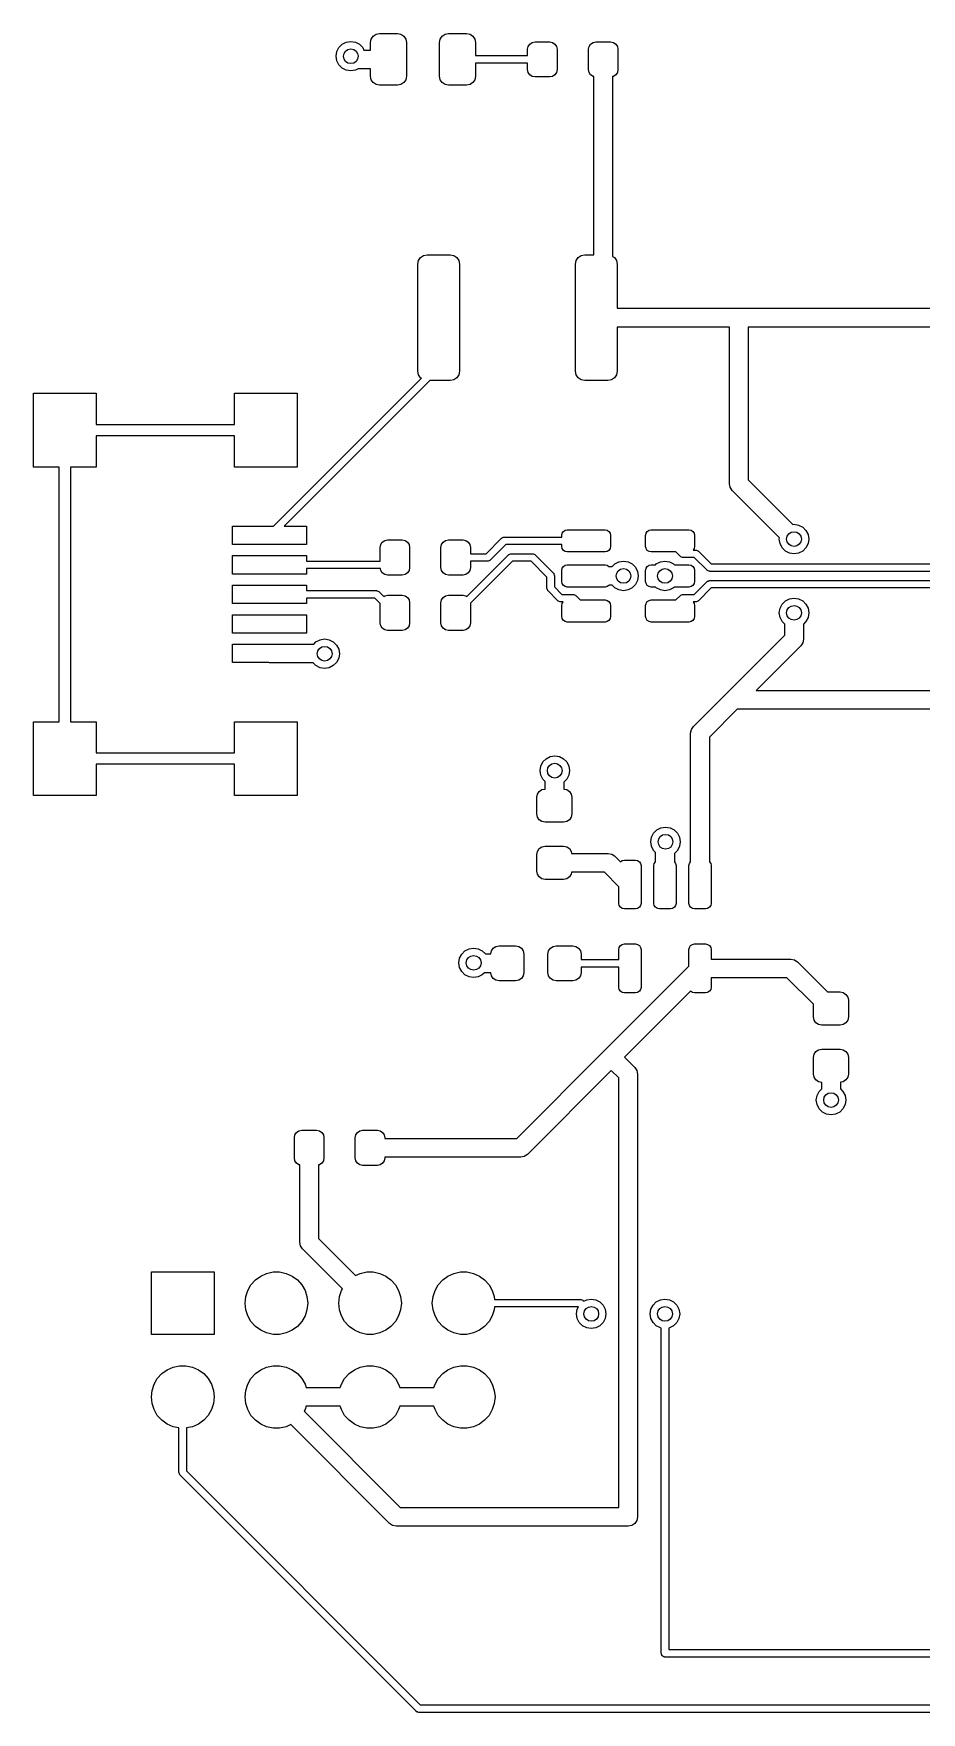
# Model space of a CAD drawing. Extents: x 98.9 to 195.6, y -145.3 to -49.1.
# Drawn here: x 98.88 to 122.96, y -145.3 to -99.8 of the extents above; entities that cross this region are included whole.
import ezdxf

# ---------------------------------------------------------------- set-up
doc = ezdxf.new("R2010")
doc.units = 0
doc.layers.add('BLACK', color=7, linetype='CONTINUOUS')

msp = doc.modelspace()

# ---------------------------------------------------------------- linework, layer by layer
at = {"layer": 'BLACK', "linetype": 'CONTINUOUS'}
for p, q in [((107.155, -100.179), (107.244, -100.09)), ((107.244, -100.09), (107.355, -100.034)), ((107.355, -100.034), (107.479, -100.014)), ((107.479, -100.014), (107.602, -100.034)), ((107.602, -100.034), (107.714, -100.09)), ((107.714, -100.09), (107.802, -100.179)), ((108.012, -100.044), (108.031, -99.9505)), ((108.012, -100.246), (108.012, -100.044)), ((108.031, -99.9505), (108.084, -99.8714)), ((108.084, -99.8714), (108.163, -99.8186)), ((108.163, -99.8186), (108.256, -99.8)), ((108.256, -99.8), (108.744, -99.8)), ((108.744, -99.8), (108.837, -99.8186)), ((108.837, -99.8186), (108.916, -99.8714)), ((108.916, -99.8714), (108.969, -99.9505)), ((108.969, -99.9505), (108.987, -100.044)), ((108.987, -100.044), (108.987, -100.956)), ((109.887, -100.044), (109.906, -99.9505)), ((109.887, -100.956), (109.887, -100.044)), ((109.906, -99.9505), (109.959, -99.8714)), ((109.959, -99.8714), (110.038, -99.8186)), ((110.038, -99.8186), (110.131, -99.8)), ((110.131, -99.8), (110.619, -99.8)), ((110.619, -99.8), (110.712, -99.8186)), ((110.712, -99.8186), (110.791, -99.8714)), ((110.791, -99.8714), (110.844, -99.9505)), ((110.844, -99.9505), (110.862, -100.044)), ((110.862, -100.044), (110.862, -100.398)), ((112.29, -100.148), (112.334, -100.084)), ((112.334, -100.084), (112.398, -100.04)), ((112.398, -100.04), (112.475, -100.025)), ((112.475, -100.025), (112.875, -100.025)), ((112.875, -100.025), (112.952, -100.04)), ((112.952, -100.04), (113.016, -100.084)), ((113.016, -100.084), (113.06, -100.148)), ((113.94, -100.148), (113.984, -100.084)), ((113.984, -100.084), (114.048, -100.04)), ((114.048, -100.04), (114.125, -100.025)), ((114.125, -100.025), (114.525, -100.025)), ((114.525, -100.025), (114.602, -100.04)), ((114.602, -100.04), (114.666, -100.084)), ((114.666, -100.084), (114.71, -100.148)), ((107.079, -100.414), (107.098, -100.29)), ((107.098, -100.538), (107.079, -100.414)), ((107.098, -100.29), (107.155, -100.179)), ((107.155, -100.649), (107.098, -100.538)), ((107.802, -100.179), (107.837, -100.246)), ((107.837, -100.246), (108.012, -100.246)), ((110.862, -100.398), (112.275, -100.398)), ((112.275, -100.225), (112.29, -100.148)), ((112.275, -100.398), (112.275, -100.225)), ((113.06, -100.148), (113.075, -100.225)), ((113.075, -100.225), (113.075, -100.775)), ((113.925, -100.225), (113.94, -100.148)), ((113.925, -100.775), (113.925, -100.225)), ((114.71, -100.148), (114.725, -100.225)), ((114.725, -100.225), (114.725, -100.775)), ((107.244, -100.738), (107.155, -100.649)), ((107.355, -100.794), (107.244, -100.738)), ((107.479, -100.814), (107.355, -100.794)), ((107.602, -100.794), (107.479, -100.814)), ((107.682, -100.754), (107.602, -100.794)), ((108.012, -100.754), (107.682, -100.754)), ((108.012, -100.956), (108.012, -100.754)), ((108.031, -101.05), (108.012, -100.956)), ((108.987, -100.956), (108.969, -101.05)), ((109.906, -101.05), (109.887, -100.956)), ((110.862, -100.956), (110.844, -101.05)), ((112.275, -100.602), (110.862, -100.602)), ((110.862, -100.602), (110.862, -100.956)), ((112.275, -100.775), (112.275, -100.602)), ((112.29, -100.852), (112.275, -100.775)), ((112.334, -100.916), (112.29, -100.852)), ((112.398, -100.96), (112.334, -100.916)), ((112.475, -100.975), (112.398, -100.96)), ((112.875, -100.975), (112.475, -100.975)), ((112.952, -100.96), (112.875, -100.975)), ((113.016, -100.916), (112.952, -100.96)), ((113.06, -100.852), (113.016, -100.916)), ((113.075, -100.775), (113.06, -100.852)), ((113.94, -100.852), (113.925, -100.775)), ((113.984, -100.916), (113.94, -100.852)), ((114.048, -100.96), (113.984, -100.916)), ((114.071, -100.964), (114.048, -100.96)), ((114.071, -105.8), (114.071, -100.964)), ((114.602, -100.96), (114.579, -100.964)), ((114.579, -100.964), (114.579, -105.841)), ((114.666, -100.916), (114.602, -100.96)), ((114.71, -100.852), (114.666, -100.916)), ((114.725, -100.775), (114.71, -100.852)), ((108.084, -101.129), (108.031, -101.05)), ((108.163, -101.181), (108.084, -101.129)), ((108.256, -101.2), (108.163, -101.181)), ((108.744, -101.2), (108.256, -101.2)), ((108.837, -101.181), (108.744, -101.2)), ((108.916, -101.129), (108.837, -101.181)), ((108.969, -101.05), (108.916, -101.129)), ((109.959, -101.129), (109.906, -101.05)), ((110.038, -101.181), (109.959, -101.129)), ((110.131, -101.2), (110.038, -101.181)), ((110.619, -101.2), (110.131, -101.2)), ((110.712, -101.181), (110.619, -101.2)), ((110.791, -101.129), (110.712, -101.181)), ((110.844, -101.05), (110.791, -101.129)), ((109.3, -106.05), (109.319, -105.954)), ((109.319, -105.954), (109.373, -105.873)), ((109.373, -105.873), (109.454, -105.819)), ((109.454, -105.819), (109.55, -105.8)), ((109.55, -105.8), (110.175, -105.8)), ((110.175, -105.8), (110.271, -105.819)), ((110.271, -105.819), (110.352, -105.873)), ((110.352, -105.873), (110.406, -105.954)), ((110.406, -105.954), (110.425, -106.05)), ((113.575, -106.05), (113.594, -105.954)), ((113.594, -105.954), (113.648, -105.873)), ((113.648, -105.873), (113.729, -105.819)), ((113.729, -105.819), (113.825, -105.8)), ((113.825, -105.8), (114.071, -105.8)), ((114.579, -105.841), (114.627, -105.873)), ((114.627, -105.873), (114.681, -105.954)), ((114.681, -105.954), (114.7, -106.05)), ((109.3, -108.95), (109.3, -106.05)), ((110.425, -106.05), (110.425, -108.95)), ((113.575, -108.95), (113.575, -106.05)), ((114.7, -106.05), (114.7, -107.246)), ((114.7, -107.246), (118, -107.246)), ((118, -107.246), (128.446, -107.246)), ((117.746, -107.754), (114.7, -107.754)), ((114.7, -107.754), (114.7, -108.95)), ((117.746, -112), (117.746, -107.754)), ((128.595, -107.754), (118.254, -107.754)), ((118.254, -107.754), (118.254, -111.895)), ((105.381, -113.15), (109.392, -109.139)), ((109.619, -109.2), (105.669, -113.15)), ((109.319, -109.046), (109.3, -108.95)), ((109.373, -109.127), (109.319, -109.046)), ((109.392, -109.139), (109.373, -109.127)), ((110.175, -109.2), (109.619, -109.2)), ((110.271, -109.181), (110.175, -109.2)), ((110.352, -109.127), (110.271, -109.181)), ((110.406, -109.046), (110.352, -109.127)), ((110.425, -108.95), (110.406, -109.046)), ((113.594, -109.046), (113.575, -108.95)), ((113.648, -109.127), (113.594, -109.046)), ((113.729, -109.181), (113.648, -109.127)), ((113.825, -109.2), (113.729, -109.181)), ((114.45, -109.2), (113.825, -109.2)), ((114.546, -109.181), (114.45, -109.2)), ((114.627, -109.127), (114.546, -109.181)), ((114.681, -109.046), (114.627, -109.127)), ((114.7, -108.95), (114.681, -109.046)), ((98.875, -111.55), (98.875, -109.55)), ((98.875, -109.55), (100.575, -109.55)), ((100.575, -109.55), (100.575, -110.398)), ((104.325, -110.398), (104.325, -109.55)), ((104.325, -109.55), (106.025, -109.55)), ((106.025, -109.55), (106.025, -111.55)), ((100.575, -110.398), (104.325, -110.398)), ((104.325, -110.702), (100.575, -110.702)), ((100.575, -110.702), (100.575, -111.55)), ((104.325, -111.55), (104.325, -110.702)), ((99.5726, -111.55), (98.875, -111.55)), ((99.5726, -118.45), (99.5726, -111.55)), ((100.575, -111.55), (99.8774, -111.55)), ((99.8774, -111.55), (99.8774, -118.45)), ((106.025, -111.55), (104.325, -111.55)), ((118.254, -111.895), (119.465, -113.106)), ((117.765, -112.097), (117.746, -112)), ((117.795, -112.142), (117.765, -112.097)), ((117.82, -112.18), (117.795, -112.142)), ((119.106, -113.465), (117.82, -112.18)), ((104.275, -113.65), (104.275, -113.15)), ((104.275, -113.15), (105.381, -113.15)), ((105.669, -113.15), (106.275, -113.15)), ((106.275, -113.15), (106.275, -113.65)), ((113.211, -113.343), (113.244, -113.294)), ((113.244, -113.294), (113.293, -113.261)), ((113.293, -113.261), (113.35, -113.25)), ((113.35, -113.25), (114.375, -113.25)), ((114.375, -113.25), (114.432, -113.261)), ((114.432, -113.261), (114.481, -113.294)), ((114.481, -113.294), (114.514, -113.343)), ((115.486, -113.343), (115.519, -113.294)), ((115.519, -113.294), (115.568, -113.261)), ((115.568, -113.261), (115.625, -113.25)), ((115.625, -113.25), (116.65, -113.25)), ((116.65, -113.25), (116.707, -113.261)), ((116.707, -113.261), (116.756, -113.294)), ((116.756, -113.294), (116.789, -113.343)), ((119.465, -113.106), (119.5, -113.1)), ((119.5, -113.1), (119.624, -113.12)), ((119.624, -113.12), (119.735, -113.176)), ((119.735, -113.176), (119.824, -113.265)), ((119.824, -113.265), (119.88, -113.376)), ((106.275, -113.65), (104.275, -113.65)), ((108.275, -113.725), (108.29, -113.648)), ((108.275, -114.098), (108.275, -113.725)), ((108.29, -113.648), (108.334, -113.584)), ((108.334, -113.584), (108.398, -113.54)), ((108.398, -113.54), (108.475, -113.525)), ((108.475, -113.525), (108.875, -113.525)), ((108.875, -113.525), (108.952, -113.54)), ((108.952, -113.54), (109.016, -113.584)), ((109.016, -113.584), (109.06, -113.648)), ((109.06, -113.648), (109.075, -113.725)), ((109.075, -113.725), (109.075, -114.275)), ((109.925, -113.725), (109.94, -113.648)), ((109.925, -114.275), (109.925, -113.725)), ((109.94, -113.648), (109.984, -113.584)), ((109.984, -113.584), (110.048, -113.54)), ((110.048, -113.54), (110.125, -113.525)), ((110.125, -113.525), (110.525, -113.525)), ((110.525, -113.525), (110.602, -113.54)), ((110.602, -113.54), (110.666, -113.584)), ((110.666, -113.584), (110.71, -113.648)), ((110.71, -113.648), (110.725, -113.725)), ((110.725, -113.725), (110.725, -113.9)), ((111.147, -113.9), (111.568, -113.479)), ((111.68, -113.65), (111.259, -114.071)), ((111.568, -113.479), (111.575, -113.476)), ((111.575, -113.476), (111.58, -113.469)), ((111.58, -113.469), (111.602, -113.462)), ((111.602, -113.462), (111.623, -113.451)), ((111.623, -113.451), (111.631, -113.452)), ((111.631, -113.452), (111.639, -113.45)), ((111.639, -113.45), (113.2, -113.45)), ((113.2, -113.65), (111.68, -113.65)), ((113.2, -113.4), (113.211, -113.343)), ((113.2, -113.45), (113.2, -113.4)), ((113.2, -113.7), (113.2, -113.65)), ((113.211, -113.757), (113.2, -113.7)), ((114.514, -113.343), (114.525, -113.4)), ((114.525, -113.7), (114.514, -113.757)), ((114.525, -113.4), (114.525, -113.7)), ((115.475, -113.4), (115.486, -113.343)), ((115.475, -113.7), (115.475, -113.4)), ((115.486, -113.757), (115.475, -113.7)), ((116.789, -113.343), (116.8, -113.4)), ((116.8, -113.7), (116.789, -113.757)), ((116.8, -113.4), (116.8, -113.7)), ((119.1, -113.5), (119.106, -113.465)), ((119.12, -113.624), (119.1, -113.5)), ((119.176, -113.735), (119.12, -113.624)), ((119.265, -113.824), (119.176, -113.735)), ((119.824, -113.735), (119.735, -113.824)), ((119.88, -113.624), (119.824, -113.735)), ((119.88, -113.376), (119.9, -113.5)), ((119.9, -113.5), (119.88, -113.624)), ((104.275, -114.45), (104.275, -113.95)), ((104.275, -113.95), (106.275, -113.95)), ((106.275, -113.95), (106.275, -114.098)), ((106.275, -114.098), (108.275, -114.098)), ((110.627, -115.057), (111.754, -113.929)), ((110.725, -113.9), (111.147, -113.9)), ((111.866, -114.1), (110.725, -115.241)), ((111.189, -114.1), (110.725, -114.1)), ((110.725, -114.1), (110.725, -114.275)), ((111.196, -114.098), (111.189, -114.1)), ((111.204, -114.099), (111.196, -114.098)), ((111.225, -114.088), (111.204, -114.099)), ((111.247, -114.081), (111.225, -114.088)), ((111.252, -114.074), (111.247, -114.081)), ((111.259, -114.071), (111.252, -114.074)), ((111.754, -113.929), (111.761, -113.926)), ((111.761, -113.926), (111.766, -113.919)), ((111.766, -113.919), (111.788, -113.912)), ((111.788, -113.912), (111.809, -113.901)), ((111.809, -113.901), (111.817, -113.902)), ((111.817, -113.902), (111.825, -113.9)), ((111.825, -113.9), (112.413, -113.9)), ((112.371, -114.1), (111.866, -114.1)), ((112.8, -114.529), (112.371, -114.1)), ((112.413, -113.9), (112.42, -113.902)), ((112.42, -113.902), (112.428, -113.901)), ((112.428, -113.901), (112.449, -113.912)), ((112.449, -113.912), (112.471, -113.919)), ((112.471, -113.919), (112.476, -113.926)), ((112.476, -113.926), (112.483, -113.929)), ((112.483, -113.929), (112.971, -114.417)), ((113.244, -113.806), (113.211, -113.757)), ((113.293, -113.839), (113.244, -113.806)), ((113.35, -113.85), (113.293, -113.839)), ((113.293, -114.211), (113.35, -114.2)), ((114.375, -113.85), (113.35, -113.85)), ((113.35, -114.2), (114.375, -114.2)), ((114.432, -113.839), (114.375, -113.85)), ((114.375, -114.2), (114.432, -114.211)), ((114.481, -113.806), (114.432, -113.839)), ((114.514, -113.757), (114.481, -113.806)), ((114.571, -114.246), (114.64, -114.176)), ((114.64, -114.176), (114.752, -114.12)), ((114.752, -114.12), (114.875, -114.1)), ((114.875, -114.1), (114.999, -114.12)), ((114.999, -114.12), (115.111, -114.176)), ((115.111, -114.176), (115.199, -114.265)), ((115.519, -113.806), (115.486, -113.757)), ((115.568, -113.839), (115.519, -113.806)), ((115.625, -113.85), (115.568, -113.839)), ((115.568, -114.211), (115.625, -114.2)), ((116.296, -113.85), (115.625, -113.85)), ((115.625, -114.2), (115.741, -114.2)), ((115.741, -114.2), (115.765, -114.176)), ((115.765, -114.176), (115.876, -114.12)), ((115.876, -114.12), (116, -114.1)), ((116, -114.1), (116.124, -114.12)), ((116.124, -114.12), (116.235, -114.176)), ((116.235, -114.176), (116.259, -114.2)), ((116.259, -114.2), (116.65, -114.2)), ((116.417, -113.971), (116.296, -113.85)), ((116.424, -113.974), (116.417, -113.971)), ((116.429, -113.981), (116.424, -113.974)), ((116.451, -113.988), (116.429, -113.981)), ((116.472, -113.999), (116.451, -113.988)), ((116.48, -113.998), (116.472, -113.999)), ((116.487, -114), (116.48, -113.998)), ((116.795, -114), (116.487, -114)), ((116.65, -114.2), (116.707, -114.211)), ((116.789, -113.757), (116.76, -113.8)), ((116.76, -113.8), (116.836, -113.8)), ((117.141, -114.346), (116.795, -114)), ((116.836, -113.8), (116.844, -113.802)), ((116.844, -113.802), (116.852, -113.801)), ((116.852, -113.801), (116.873, -113.812)), ((116.873, -113.812), (116.895, -113.819)), ((116.895, -113.819), (116.9, -113.826)), ((116.9, -113.826), (116.907, -113.829)), ((116.907, -113.829), (117.253, -114.175)), ((117.253, -114.175), (132.85, -114.175)), ((119.376, -113.88), (119.265, -113.824)), ((119.5, -113.9), (119.376, -113.88)), ((119.624, -113.88), (119.5, -113.9)), ((119.735, -113.824), (119.624, -113.88)), ((106.275, -114.45), (104.275, -114.45)), ((108.28, -114.302), (106.275, -114.302)), ((106.275, -114.302), (106.275, -114.45)), ((108.29, -114.352), (108.28, -114.302)), ((108.334, -114.416), (108.29, -114.352)), ((108.398, -114.46), (108.334, -114.416)), ((108.475, -114.475), (108.398, -114.46)), ((108.875, -114.475), (108.475, -114.475)), ((108.952, -114.46), (108.875, -114.475)), ((109.016, -114.416), (108.952, -114.46)), ((109.06, -114.352), (109.016, -114.416)), ((109.075, -114.275), (109.06, -114.352)), ((109.94, -114.352), (109.925, -114.275)), ((109.984, -114.416), (109.94, -114.352)), ((110.048, -114.46), (109.984, -114.416)), ((110.125, -114.475), (110.048, -114.46)), ((110.525, -114.475), (110.125, -114.475)), ((110.602, -114.46), (110.525, -114.475)), ((110.666, -114.416), (110.602, -114.46)), ((110.71, -114.352), (110.666, -114.416)), ((110.725, -114.275), (110.71, -114.352)), ((112.8, -114.836), (112.8, -114.529)), ((112.971, -114.417), (112.974, -114.424)), ((112.974, -114.424), (112.981, -114.429)), ((112.981, -114.429), (112.988, -114.451)), ((112.988, -114.451), (112.999, -114.472)), ((112.999, -114.472), (112.998, -114.48)), ((112.998, -114.48), (113, -114.487)), ((113, -114.487), (113, -114.795)), ((113.2, -114.35), (113.211, -114.293)), ((113.2, -114.65), (113.2, -114.35)), ((113.211, -114.707), (113.2, -114.65)), ((113.211, -114.293), (113.244, -114.244)), ((113.244, -114.244), (113.293, -114.211)), ((114.432, -114.211), (114.481, -114.244)), ((114.481, -114.244), (114.482, -114.246)), ((114.482, -114.246), (114.571, -114.246)), ((115.199, -114.265), (115.256, -114.376)), ((115.256, -114.624), (115.199, -114.735)), ((115.256, -114.376), (115.275, -114.5)), ((115.275, -114.5), (115.256, -114.624)), ((115.475, -114.35), (115.486, -114.293)), ((115.475, -114.65), (115.475, -114.35)), ((115.486, -114.707), (115.475, -114.65)), ((115.486, -114.293), (115.519, -114.244)), ((115.519, -114.244), (115.568, -114.211)), ((116.707, -114.211), (116.756, -114.244)), ((116.756, -114.244), (116.789, -114.293)), ((116.789, -114.293), (116.8, -114.35)), ((116.8, -114.65), (116.789, -114.707)), ((116.795, -115), (117.141, -114.654)), ((116.8, -114.35), (116.8, -114.65)), ((117.148, -114.349), (117.141, -114.346)), ((117.141, -114.654), (117.148, -114.651)), ((117.153, -114.356), (117.148, -114.349)), ((117.148, -114.651), (117.153, -114.644)), ((117.175, -114.363), (117.153, -114.356)), ((117.153, -114.644), (117.175, -114.637)), ((117.196, -114.374), (117.175, -114.363)), ((117.175, -114.637), (117.196, -114.626)), ((117.204, -114.373), (117.196, -114.374)), ((117.196, -114.626), (117.204, -114.627)), ((117.211, -114.375), (117.204, -114.373)), ((117.204, -114.627), (117.211, -114.625)), ((132.95, -114.375), (117.211, -114.375)), ((117.211, -114.625), (133.25, -114.625)), ((104.275, -115.25), (104.275, -114.75)), ((104.275, -114.75), (106.275, -114.75)), ((106.275, -114.75), (106.275, -114.898)), ((106.275, -114.898), (108.175, -114.898)), ((108.133, -115.102), (106.275, -115.102)), ((106.275, -115.102), (106.275, -115.25)), ((108.275, -115.244), (108.133, -115.102)), ((108.175, -114.898), (108.183, -114.901)), ((108.183, -114.901), (108.191, -114.9)), ((108.191, -114.9), (108.212, -114.91)), ((108.212, -114.91), (108.235, -114.918)), ((108.235, -114.918), (108.24, -114.924)), ((108.24, -114.924), (108.247, -114.928)), ((108.247, -114.928), (108.375, -115.056)), ((108.375, -115.056), (108.398, -115.04)), ((108.398, -115.04), (108.475, -115.025)), ((108.475, -115.025), (108.875, -115.025)), ((108.875, -115.025), (108.952, -115.04)), ((108.952, -115.04), (109.016, -115.084)), ((109.016, -115.084), (109.06, -115.148)), ((109.94, -115.148), (109.984, -115.084)), ((109.984, -115.084), (110.048, -115.04)), ((110.048, -115.04), (110.125, -115.025)), ((110.125, -115.025), (110.525, -115.025)), ((110.525, -115.025), (110.602, -115.04)), ((110.602, -115.04), (110.627, -115.057)), ((112.802, -114.844), (112.8, -114.836)), ((112.801, -114.852), (112.802, -114.844)), ((112.812, -114.873), (112.801, -114.852)), ((112.819, -114.895), (112.812, -114.873)), ((112.826, -114.9), (112.819, -114.895)), ((112.829, -114.907), (112.826, -114.9)), ((113.093, -115.171), (112.829, -114.907)), ((113, -114.795), (113.205, -115)), ((113.205, -115), (113.512, -115)), ((113.244, -114.756), (113.211, -114.707)), ((113.293, -114.789), (113.244, -114.756)), ((113.35, -114.8), (113.293, -114.789)), ((114.375, -114.8), (113.35, -114.8)), ((113.512, -115), (113.52, -115.002)), ((113.52, -115.002), (113.528, -115.001)), ((113.528, -115.001), (113.549, -115.012)), ((113.549, -115.012), (113.571, -115.019)), ((113.571, -115.019), (113.576, -115.026)), ((113.576, -115.026), (113.583, -115.029)), ((113.583, -115.029), (113.704, -115.15)), ((114.432, -114.789), (114.375, -114.8)), ((114.481, -114.756), (114.432, -114.789)), ((114.482, -114.754), (114.481, -114.756)), ((114.571, -114.754), (114.482, -114.754)), ((114.64, -114.824), (114.571, -114.754)), ((114.752, -114.88), (114.64, -114.824)), ((114.875, -114.9), (114.752, -114.88)), ((114.999, -114.88), (114.875, -114.9)), ((115.111, -114.824), (114.999, -114.88)), ((115.199, -114.735), (115.111, -114.824)), ((115.519, -114.756), (115.486, -114.707)), ((115.568, -114.789), (115.519, -114.756)), ((115.625, -114.8), (115.568, -114.789)), ((115.741, -114.8), (115.625, -114.8)), ((115.765, -114.824), (115.741, -114.8)), ((115.876, -114.88), (115.765, -114.824)), ((116, -114.9), (115.876, -114.88)), ((116.124, -114.88), (116, -114.9)), ((116.235, -114.824), (116.124, -114.88)), ((116.259, -114.8), (116.235, -114.824)), ((116.65, -114.8), (116.259, -114.8)), ((116.296, -115.15), (116.417, -115.029)), ((116.417, -115.029), (116.424, -115.026)), ((116.424, -115.026), (116.429, -115.019)), ((116.429, -115.019), (116.451, -115.012)), ((116.451, -115.012), (116.472, -115.001)), ((116.472, -115.001), (116.48, -115.002)), ((116.48, -115.002), (116.487, -115)), ((116.487, -115), (116.795, -115)), ((116.707, -114.789), (116.65, -114.8)), ((116.756, -114.756), (116.707, -114.789)), ((116.789, -114.707), (116.756, -114.756)), ((117.253, -114.825), (116.907, -115.171)), ((133.611, -114.825), (117.253, -114.825)), ((119.265, -115.176), (119.376, -115.12)), ((119.376, -115.12), (119.5, -115.1)), ((119.5, -115.1), (119.624, -115.12)), ((119.624, -115.12), (119.735, -115.176)), ((106.275, -115.25), (104.275, -115.25)), ((104.275, -116.05), (104.275, -115.55)), ((104.275, -115.55), (106.275, -115.55)), ((106.275, -115.55), (106.275, -116.05)), ((108.275, -115.775), (108.275, -115.244)), ((109.06, -115.148), (109.075, -115.225)), ((109.075, -115.225), (109.075, -115.775)), ((109.925, -115.225), (109.94, -115.148)), ((109.925, -115.775), (109.925, -115.225)), ((110.725, -115.241), (110.725, -115.775)), ((113.1, -115.174), (113.093, -115.171)), ((113.105, -115.181), (113.1, -115.174)), ((113.127, -115.188), (113.105, -115.181)), ((113.148, -115.199), (113.127, -115.188)), ((113.156, -115.198), (113.148, -115.199)), ((113.164, -115.2), (113.156, -115.198)), ((113.24, -115.2), (113.164, -115.2)), ((113.2, -115.3), (113.211, -115.243)), ((113.2, -115.6), (113.2, -115.3)), ((113.211, -115.243), (113.24, -115.2)), ((113.704, -115.15), (114.375, -115.15)), ((114.375, -115.15), (114.432, -115.161)), ((114.432, -115.161), (114.481, -115.194)), ((114.481, -115.194), (114.514, -115.243)), ((114.514, -115.243), (114.525, -115.3)), ((114.525, -115.3), (114.525, -115.6)), ((115.475, -115.3), (115.486, -115.243)), ((115.475, -115.6), (115.475, -115.3)), ((115.486, -115.243), (115.519, -115.194)), ((115.519, -115.194), (115.568, -115.161)), ((115.568, -115.161), (115.625, -115.15)), ((115.625, -115.15), (116.296, -115.15)), ((116.836, -115.2), (116.76, -115.2)), ((116.76, -115.2), (116.789, -115.243)), ((116.789, -115.243), (116.8, -115.3)), ((116.8, -115.3), (116.8, -115.6)), ((116.844, -115.198), (116.836, -115.2)), ((116.852, -115.199), (116.844, -115.198)), ((116.873, -115.188), (116.852, -115.199)), ((116.895, -115.181), (116.873, -115.188)), ((116.9, -115.174), (116.895, -115.181)), ((116.907, -115.171), (116.9, -115.174)), ((119.1, -115.5), (119.12, -115.376)), ((119.12, -115.624), (119.1, -115.5)), ((119.12, -115.376), (119.176, -115.265)), ((119.176, -115.265), (119.265, -115.176)), ((119.735, -115.176), (119.824, -115.265)), ((119.824, -115.265), (119.88, -115.376)), ((119.88, -115.376), (119.9, -115.5)), ((119.9, -115.5), (119.88, -115.624)), ((108.29, -115.852), (108.275, -115.775)), ((108.334, -115.916), (108.29, -115.852)), ((108.398, -115.96), (108.334, -115.916)), ((108.475, -115.975), (108.398, -115.96)), ((108.875, -115.975), (108.475, -115.975)), ((108.952, -115.96), (108.875, -115.975)), ((109.016, -115.916), (108.952, -115.96)), ((109.06, -115.852), (109.016, -115.916)), ((109.075, -115.775), (109.06, -115.852)), ((109.94, -115.852), (109.925, -115.775)), ((109.984, -115.916), (109.94, -115.852)), ((110.048, -115.96), (109.984, -115.916)), ((110.125, -115.975), (110.048, -115.96)), ((110.525, -115.975), (110.125, -115.975)), ((110.602, -115.96), (110.525, -115.975)), ((110.666, -115.916), (110.602, -115.96)), ((110.71, -115.852), (110.666, -115.916)), ((110.725, -115.775), (110.71, -115.852)), ((113.211, -115.657), (113.2, -115.6)), ((113.244, -115.706), (113.211, -115.657)), ((113.293, -115.739), (113.244, -115.706)), ((113.35, -115.75), (113.293, -115.739)), ((114.375, -115.75), (113.35, -115.75)), ((114.432, -115.739), (114.375, -115.75)), ((114.481, -115.706), (114.432, -115.739)), ((114.514, -115.657), (114.481, -115.706)), ((114.525, -115.6), (114.514, -115.657)), ((115.486, -115.657), (115.475, -115.6)), ((115.519, -115.706), (115.486, -115.657)), ((115.568, -115.739), (115.519, -115.706)), ((115.625, -115.75), (115.568, -115.739)), ((116.65, -115.75), (115.625, -115.75)), ((116.707, -115.739), (116.65, -115.75)), ((116.756, -115.706), (116.707, -115.739)), ((116.789, -115.657), (116.756, -115.706)), ((116.8, -115.6), (116.789, -115.657)), ((119.176, -115.735), (119.12, -115.624)), ((119.246, -115.805), (119.176, -115.735)), ((119.246, -116.107), (119.246, -115.805)), ((119.824, -115.735), (119.754, -115.805)), ((119.754, -115.805), (119.754, -116.212)), ((119.88, -115.624), (119.824, -115.735)), ((106.275, -116.05), (104.275, -116.05)), ((104.275, -116.85), (104.275, -116.35)), ((104.275, -116.35), (105.255, -116.35)), ((105.255, -116.35), (105.275, -116.346)), ((105.275, -116.346), (106.473, -116.346)), ((106.473, -116.346), (106.535, -116.284)), ((106.535, -116.284), (106.647, -116.227)), ((106.647, -116.227), (106.77, -116.208)), ((106.77, -116.208), (106.894, -116.227)), ((106.894, -116.227), (107.005, -116.284)), ((107.005, -116.284), (107.094, -116.372)), ((107.094, -116.372), (107.151, -116.484)), ((107.151, -116.484), (107.17, -116.608)), ((117.677, -117.677), (119.246, -116.107)), ((119.68, -116.392), (118.469, -117.602)), ((119.735, -116.31), (119.68, -116.392)), ((119.754, -116.212), (119.735, -116.31)), ((105.255, -116.85), (104.275, -116.85)), ((105.275, -116.854), (105.255, -116.85)), ((106.458, -116.854), (105.275, -116.854)), ((106.535, -116.931), (106.458, -116.854)), ((106.647, -116.988), (106.535, -116.931)), ((107.005, -116.931), (106.894, -116.988)), ((107.094, -116.843), (107.005, -116.931)), ((107.151, -116.731), (107.094, -116.843)), ((107.17, -116.608), (107.151, -116.731)), ((106.77, -117.008), (106.647, -116.988)), ((106.894, -116.988), (106.77, -117.008)), ((116.77, -118.583), (117.677, -117.677)), ((117.677, -117.677), (117.677, -117.677)), ((118.469, -117.602), (124.396, -117.602)), ((117.961, -118.11), (117.204, -118.868)), ((124.291, -118.11), (117.961, -118.11)), ((98.875, -120.45), (98.875, -118.45)), ((98.875, -118.45), (99.5726, -118.45)), ((99.8774, -118.45), (100.575, -118.45)), ((100.575, -118.45), (100.575, -119.298)), ((104.325, -119.298), (104.325, -118.45)), ((104.325, -118.45), (106.025, -118.45)), ((106.025, -118.45), (106.025, -120.45)), ((116.696, -118.762), (116.715, -118.665)), ((116.715, -118.665), (116.77, -118.583)), ((116.77, -118.583), (116.77, -118.583)), ((116.696, -122.243), (116.696, -118.762)), ((117.204, -118.868), (117.204, -122.243)), ((100.575, -119.298), (104.325, -119.298)), ((104.325, -119.602), (100.575, -119.602)), ((100.575, -119.602), (100.575, -120.45)), ((104.325, -120.45), (104.325, -119.602)), ((112.611, -119.777), (112.631, -119.653)), ((112.631, -119.653), (112.688, -119.542)), ((112.688, -119.542), (112.776, -119.453)), ((112.776, -119.453), (112.888, -119.396)), ((112.888, -119.396), (113.011, -119.377)), ((113.011, -119.377), (113.135, -119.396)), ((113.135, -119.396), (113.246, -119.453)), ((113.246, -119.453), (113.335, -119.542)), ((113.335, -119.542), (113.392, -119.653)), ((113.392, -119.653), (113.411, -119.777)), ((112.631, -119.9), (112.611, -119.777)), ((112.688, -120.012), (112.631, -119.9)), ((112.746, -120.07), (112.688, -120.012)), ((112.746, -120.276), (112.746, -120.07)), ((113.335, -120.012), (113.254, -120.093)), ((113.254, -120.093), (113.254, -120.276)), ((113.392, -119.9), (113.335, -120.012)), ((113.411, -119.777), (113.392, -119.9)), ((100.575, -120.45), (98.875, -120.45)), ((106.025, -120.45), (104.325, -120.45)), ((112.525, -120.5), (112.542, -120.414)), ((112.525, -120.95), (112.525, -120.5)), ((112.542, -120.414), (112.591, -120.341)), ((112.591, -120.341), (112.664, -120.292)), ((112.664, -120.292), (112.746, -120.276)), ((113.254, -120.276), (113.336, -120.292)), ((113.336, -120.292), (113.409, -120.341)), ((113.409, -120.341), (113.458, -120.414)), ((113.458, -120.414), (113.475, -120.5)), ((113.475, -120.5), (113.475, -120.95)), ((112.542, -121.036), (112.525, -120.95)), ((113.475, -120.95), (113.458, -121.036)), ((112.591, -121.109), (112.542, -121.036)), ((112.664, -121.158), (112.591, -121.109)), ((112.75, -121.175), (112.664, -121.158)), ((113.25, -121.175), (112.75, -121.175)), ((113.336, -121.158), (113.25, -121.175)), ((113.409, -121.109), (113.336, -121.158)), ((113.458, -121.036), (113.409, -121.109)), ((115.634, -121.581), (115.691, -121.47)), ((115.691, -121.47), (115.779, -121.381)), ((115.779, -121.381), (115.891, -121.324)), ((115.891, -121.324), (116.014, -121.305)), ((116.014, -121.305), (116.138, -121.324)), ((116.138, -121.324), (116.249, -121.381)), ((116.249, -121.381), (116.338, -121.47)), ((116.338, -121.47), (116.395, -121.581)), ((112.542, -121.964), (112.591, -121.891)), ((112.591, -121.891), (112.664, -121.842)), ((112.664, -121.842), (112.75, -121.825)), ((112.75, -121.825), (113.25, -121.825)), ((113.25, -121.825), (113.336, -121.842)), ((113.336, -121.842), (113.409, -121.891)), ((113.409, -121.891), (113.458, -121.964)), ((115.614, -121.705), (115.634, -121.581)), ((115.634, -121.828), (115.614, -121.705)), ((115.691, -121.94), (115.634, -121.828)), ((115.746, -121.995), (115.691, -121.94)), ((116.338, -121.94), (116.254, -122.024)), ((116.395, -121.828), (116.338, -121.94)), ((116.395, -121.581), (116.414, -121.705)), ((116.414, -121.705), (116.395, -121.828)), ((112.525, -122.05), (112.542, -121.964)), ((112.525, -122.5), (112.525, -122.05)), ((113.458, -121.964), (113.469, -122.021)), ((113.469, -122.021), (114.462, -122.021)), ((114.462, -122.021), (114.56, -122.04)), ((114.56, -122.04), (114.627, -122.085)), ((114.627, -122.085), (114.642, -122.095)), ((114.642, -122.095), (114.793, -122.246)), ((114.793, -122.246), (114.794, -122.244)), ((114.794, -122.244), (114.843, -122.211)), ((114.843, -122.211), (114.9, -122.2)), ((114.9, -122.2), (115.2, -122.2)), ((115.2, -122.2), (115.257, -122.211)), ((115.257, -122.211), (115.306, -122.244)), ((115.306, -122.244), (115.339, -122.293)), ((115.339, -122.293), (115.35, -122.35)), ((115.35, -122.35), (115.35, -123.375)), ((115.7, -122.35), (115.711, -122.293)), ((115.7, -123.375), (115.7, -122.35)), ((115.711, -122.293), (115.744, -122.244)), ((115.744, -122.244), (115.746, -122.243)), ((115.746, -122.243), (115.746, -121.995)), ((116.254, -122.024), (116.254, -122.243)), ((116.254, -122.243), (116.256, -122.244)), ((116.256, -122.244), (116.289, -122.293)), ((116.289, -122.293), (116.3, -122.35)), ((116.3, -122.35), (116.3, -123.375)), ((116.65, -122.35), (116.661, -122.293)), ((116.65, -123.375), (116.65, -122.35)), ((116.661, -122.293), (116.694, -122.244)), ((116.694, -122.244), (116.696, -122.243)), ((117.204, -122.243), (117.206, -122.244)), ((117.206, -122.244), (117.239, -122.293)), ((117.239, -122.293), (117.25, -122.35)), ((117.25, -122.35), (117.25, -123.375)), ((112.542, -122.586), (112.525, -122.5)), ((112.591, -122.659), (112.542, -122.586)), ((112.664, -122.708), (112.591, -122.659)), ((112.75, -122.725), (112.664, -122.708)), ((113.25, -122.725), (112.75, -122.725)), ((113.336, -122.708), (113.25, -122.725)), ((113.409, -122.659), (113.336, -122.708)), ((113.458, -122.586), (113.409, -122.659)), ((113.469, -122.529), (113.458, -122.586)), ((114.357, -122.529), (113.469, -122.529)), ((114.75, -122.922), (114.357, -122.529)), ((114.75, -123.375), (114.75, -122.922)), ((114.761, -123.432), (114.75, -123.375)), ((114.794, -123.481), (114.761, -123.432)), ((114.843, -123.514), (114.794, -123.481)), ((114.9, -123.525), (114.843, -123.514)), ((115.2, -123.525), (114.9, -123.525)), ((115.257, -123.514), (115.2, -123.525)), ((115.306, -123.481), (115.257, -123.514)), ((115.339, -123.432), (115.306, -123.481)), ((115.35, -123.375), (115.339, -123.432)), ((115.711, -123.432), (115.7, -123.375)), ((115.744, -123.481), (115.711, -123.432)), ((115.793, -123.514), (115.744, -123.481)), ((115.85, -123.525), (115.793, -123.514)), ((116.15, -123.525), (115.85, -123.525)), ((116.207, -123.514), (116.15, -123.525)), ((116.256, -123.481), (116.207, -123.514)), ((116.289, -123.432), (116.256, -123.481)), ((116.3, -123.375), (116.289, -123.432)), ((116.661, -123.432), (116.65, -123.375)), ((116.694, -123.481), (116.661, -123.432)), ((116.743, -123.514), (116.694, -123.481)), ((116.8, -123.525), (116.743, -123.514)), ((117.1, -123.525), (116.8, -123.525)), ((117.157, -123.514), (117.1, -123.525)), ((117.206, -123.481), (117.157, -123.514)), ((117.239, -123.432), (117.206, -123.481)), ((117.25, -123.375), (117.239, -123.432)), ((110.487, -124.75), (110.576, -124.662)), ((110.576, -124.662), (110.687, -124.605)), ((110.687, -124.605), (110.811, -124.586)), ((110.811, -124.586), (110.934, -124.605)), ((110.934, -124.605), (111.046, -124.662)), ((111.046, -124.662), (111.13, -124.746)), ((111.276, -124.746), (111.292, -124.664)), ((111.292, -124.664), (111.341, -124.591)), ((111.341, -124.591), (111.414, -124.542)), ((111.414, -124.542), (111.5, -124.525)), ((111.5, -124.525), (111.95, -124.525)), ((111.95, -124.525), (112.036, -124.542)), ((112.036, -124.542), (112.109, -124.591)), ((112.109, -124.591), (112.158, -124.664)), ((112.158, -124.664), (112.175, -124.75)), ((112.825, -124.75), (112.842, -124.664)), ((112.842, -124.664), (112.891, -124.591)), ((112.891, -124.591), (112.964, -124.542)), ((112.964, -124.542), (113.05, -124.525)), ((113.05, -124.525), (113.5, -124.525)), ((113.5, -124.525), (113.586, -124.542)), ((113.586, -124.542), (113.659, -124.591)), ((113.659, -124.591), (113.708, -124.664)), ((113.708, -124.664), (113.725, -124.75)), ((114.75, -124.625), (114.761, -124.568)), ((114.75, -124.898), (114.75, -124.625)), ((114.761, -124.568), (114.794, -124.519)), ((114.794, -124.519), (114.843, -124.486)), ((114.843, -124.486), (114.9, -124.475)), ((114.9, -124.475), (115.2, -124.475)), ((115.2, -124.475), (115.257, -124.486)), ((115.257, -124.486), (115.306, -124.519)), ((115.306, -124.519), (115.339, -124.568)), ((115.339, -124.568), (115.35, -124.625)), ((115.35, -124.625), (115.35, -125.65)), ((116.65, -124.625), (116.661, -124.568)), ((116.65, -125.078), (116.65, -124.625)), ((116.661, -124.568), (116.694, -124.519)), ((116.694, -124.519), (116.743, -124.486)), ((116.743, -124.486), (116.8, -124.475)), ((116.8, -124.475), (117.1, -124.475)), ((117.1, -124.475), (117.157, -124.486)), ((117.157, -124.486), (117.206, -124.519)), ((117.206, -124.519), (117.239, -124.568)), ((117.239, -124.568), (117.25, -124.625)), ((117.25, -124.625), (117.25, -124.883)), ((110.411, -124.986), (110.43, -124.862)), ((110.43, -125.109), (110.411, -124.986)), ((110.43, -124.862), (110.487, -124.75)), ((110.487, -125.221), (110.43, -125.109)), ((111.13, -124.746), (111.276, -124.746)), ((112.175, -124.75), (112.175, -125.25)), ((112.825, -125.25), (112.825, -124.75)), ((113.725, -124.75), (113.725, -124.898)), ((113.725, -124.898), (114.75, -124.898)), ((114.75, -125.102), (113.725, -125.102)), ((113.725, -125.102), (113.725, -125.25)), ((114.364, -127.364), (116.65, -125.078)), ((114.75, -125.65), (114.75, -125.102)), ((117.25, -124.883), (119.412, -124.883)), ((119.412, -124.883), (119.51, -124.903)), ((119.51, -124.903), (119.548, -124.928)), ((119.548, -124.928), (119.592, -124.958)), ((119.592, -124.958), (120.409, -125.775)), ((110.576, -125.309), (110.487, -125.221)), ((110.687, -125.366), (110.576, -125.309)), ((110.811, -125.386), (110.687, -125.366)), ((110.934, -125.366), (110.811, -125.386)), ((111.046, -125.309), (110.934, -125.366)), ((111.101, -125.254), (111.046, -125.309)), ((111.276, -125.254), (111.101, -125.254)), ((111.292, -125.336), (111.276, -125.254)), ((111.341, -125.409), (111.292, -125.336)), ((111.414, -125.458), (111.341, -125.409)), ((111.5, -125.475), (111.414, -125.458)), ((111.95, -125.475), (111.5, -125.475)), ((112.036, -125.458), (111.95, -125.475)), ((112.109, -125.409), (112.036, -125.458)), ((112.158, -125.336), (112.109, -125.409)), ((112.175, -125.25), (112.158, -125.336)), ((112.842, -125.336), (112.825, -125.25)), ((112.891, -125.409), (112.842, -125.336)), ((112.964, -125.458), (112.891, -125.409)), ((113.05, -125.475), (112.964, -125.458)), ((113.5, -125.475), (113.05, -125.475)), ((113.586, -125.458), (113.5, -125.475)), ((113.659, -125.409), (113.586, -125.458)), ((113.708, -125.336), (113.659, -125.409)), ((113.725, -125.25), (113.708, -125.336)), ((119.307, -125.391), (117.25, -125.391)), ((117.25, -125.391), (117.25, -125.65)), ((120.025, -126.109), (119.307, -125.391)), ((114.761, -125.707), (114.75, -125.65)), ((114.794, -125.756), (114.761, -125.707)), ((114.843, -125.789), (114.794, -125.756)), ((114.9, -125.8), (114.843, -125.789)), ((115.2, -125.8), (114.9, -125.8)), ((116.693, -125.754), (114.903, -127.544)), ((115.257, -125.789), (115.2, -125.8)), ((115.306, -125.756), (115.257, -125.789)), ((115.339, -125.707), (115.306, -125.756)), ((115.35, -125.65), (115.339, -125.707)), ((116.694, -125.756), (116.693, -125.754)), ((116.743, -125.789), (116.694, -125.756)), ((116.8, -125.8), (116.743, -125.789)), ((117.1, -125.8), (116.8, -125.8)), ((117.157, -125.789), (117.1, -125.8)), ((117.206, -125.756), (117.157, -125.789)), ((117.239, -125.707), (117.206, -125.756)), ((117.25, -125.65), (117.239, -125.707)), ((120.409, -125.775), (120.75, -125.775)), ((120.75, -125.775), (120.836, -125.792)), ((120.836, -125.792), (120.909, -125.841)), ((120.909, -125.841), (120.958, -125.914)), ((120.958, -125.914), (120.975, -126)), ((120.975, -126), (120.975, -126.45)), ((120.025, -126.45), (120.025, -126.109)), ((120.042, -126.536), (120.025, -126.45)), ((120.975, -126.45), (120.958, -126.536)), ((120.091, -126.609), (120.042, -126.536)), ((120.164, -126.658), (120.091, -126.609)), ((120.25, -126.675), (120.164, -126.658)), ((120.75, -126.675), (120.25, -126.675)), ((120.836, -126.658), (120.75, -126.675)), ((120.909, -126.609), (120.836, -126.658)), ((120.958, -126.536), (120.909, -126.609)), ((111.982, -129.746), (114.364, -127.364)), ((114.364, -127.364), (114.364, -127.364)), ((120.042, -127.464), (120.091, -127.391)), ((120.091, -127.391), (120.164, -127.342)), ((120.164, -127.342), (120.25, -127.325)), ((120.25, -127.325), (120.75, -127.325)), ((120.75, -127.325), (120.836, -127.342)), ((120.836, -127.342), (120.909, -127.391)), ((120.909, -127.391), (120.958, -127.464)), ((114.903, -127.544), (115.18, -127.82)), ((115.18, -127.82), (115.235, -127.903)), ((120.025, -127.55), (120.042, -127.464)), ((120.025, -128), (120.025, -127.55)), ((120.958, -127.464), (120.975, -127.55)), ((120.975, -127.55), (120.975, -128)), ((114.544, -127.903), (112.267, -130.18)), ((114.746, -128.105), (114.544, -127.903)), ((114.746, -139.746), (114.746, -128.105)), ((115.235, -127.903), (115.254, -128)), ((115.254, -128), (115.254, -140)), ((120.042, -128.086), (120.025, -128)), ((120.091, -128.159), (120.042, -128.086)), ((120.164, -128.208), (120.091, -128.159)), ((120.25, -128.225), (120.164, -128.208)), ((120.25, -128.401), (120.25, -128.225)), ((120.836, -128.208), (120.758, -128.223)), ((120.758, -128.223), (120.758, -128.401)), ((120.909, -128.159), (120.836, -128.208)), ((120.958, -128.086), (120.909, -128.159)), ((120.975, -128), (120.958, -128.086)), ((120.104, -128.706), (120.123, -128.582)), ((120.123, -128.829), (120.104, -128.706)), ((120.123, -128.582), (120.18, -128.47)), ((120.18, -128.47), (120.25, -128.401)), ((120.758, -128.401), (120.827, -128.47)), ((120.827, -128.47), (120.884, -128.582)), ((120.884, -128.582), (120.904, -128.706)), ((120.904, -128.706), (120.884, -128.829)), ((120.18, -128.941), (120.123, -128.829)), ((120.269, -129.029), (120.18, -128.941)), ((120.38, -129.086), (120.269, -129.029)), ((120.504, -129.106), (120.38, -129.086)), ((120.627, -129.086), (120.504, -129.106)), ((120.739, -129.029), (120.627, -129.086)), ((120.827, -128.941), (120.739, -129.029)), ((120.884, -128.829), (120.827, -128.941)), ((105.95, -129.725), (105.965, -129.648)), ((105.965, -129.648), (106.009, -129.584)), ((106.009, -129.584), (106.073, -129.54)), ((106.073, -129.54), (106.15, -129.525)), ((106.15, -129.525), (106.55, -129.525)), ((106.55, -129.525), (106.627, -129.54)), ((106.627, -129.54), (106.691, -129.584)), ((106.691, -129.584), (106.735, -129.648)), ((106.735, -129.648), (106.75, -129.725)), ((107.6, -129.725), (107.615, -129.648)), ((107.615, -129.648), (107.659, -129.584)), ((107.659, -129.584), (107.723, -129.54)), ((107.723, -129.54), (107.8, -129.525)), ((107.8, -129.525), (108.2, -129.525)), ((108.2, -129.525), (108.277, -129.54)), ((108.277, -129.54), (108.341, -129.584)), ((108.341, -129.584), (108.385, -129.648)), ((108.385, -129.648), (108.4, -129.725)), ((105.95, -130.275), (105.95, -129.725)), ((106.75, -129.725), (106.75, -130.275)), ((107.6, -130.275), (107.6, -129.725)), ((108.4, -129.725), (108.4, -129.746)), ((108.4, -129.746), (111.982, -129.746)), ((105.965, -130.352), (105.95, -130.275)), ((106.009, -130.416), (105.965, -130.352)), ((106.073, -130.46), (106.009, -130.416)), ((106.096, -130.464), (106.073, -130.46)), ((106.096, -132.56), (106.096, -130.464)), ((106.627, -130.46), (106.604, -130.464)), ((106.604, -130.464), (106.604, -132.455)), ((106.691, -130.416), (106.627, -130.46)), ((106.735, -130.352), (106.691, -130.416)), ((106.75, -130.275), (106.735, -130.352)), ((107.615, -130.352), (107.6, -130.275)), ((107.659, -130.416), (107.615, -130.352)), ((107.723, -130.46), (107.659, -130.416)), ((107.8, -130.475), (107.723, -130.46)), ((108.2, -130.475), (107.8, -130.475)), ((108.277, -130.46), (108.2, -130.475)), ((108.341, -130.416), (108.277, -130.46)), ((108.385, -130.352), (108.341, -130.416)), ((108.4, -130.275), (108.385, -130.352)), ((112.087, -130.254), (108.4, -130.254)), ((108.4, -130.254), (108.4, -130.275)), ((112.185, -130.235), (112.087, -130.254)), ((112.267, -130.18), (112.185, -130.235)), ((112.267, -130.18), (112.267, -130.18)), ((106.115, -132.657), (106.096, -132.56)), ((106.17, -132.74), (106.115, -132.657)), ((107.25, -133.819), (106.17, -132.74)), ((106.604, -132.455), (107.608, -133.459)), ((102.07, -135.06), (102.07, -133.36)), ((102.07, -133.36), (103.77, -133.36)), ((103.77, -133.36), (103.77, -135.06)), ((104.683, -133.864), (104.772, -133.71)), ((104.772, -133.71), (104.891, -133.578)), ((104.891, -133.578), (105.035, -133.474)), ((105.035, -133.474), (105.197, -133.402)), ((105.197, -133.402), (105.371, -133.365)), ((105.371, -133.365), (105.549, -133.365)), ((105.549, -133.365), (105.723, -133.402)), ((105.723, -133.402), (105.885, -133.474)), ((105.885, -133.474), (106.029, -133.578)), ((106.029, -133.578), (106.148, -133.71)), ((106.148, -133.71), (106.237, -133.864)), ((107.608, -133.459), (107.737, -133.402)), ((107.737, -133.402), (107.911, -133.365)), ((107.911, -133.365), (108.089, -133.365)), ((108.089, -133.365), (108.263, -133.402)), ((108.263, -133.402), (108.425, -133.474)), ((108.425, -133.474), (108.569, -133.578)), ((108.569, -133.578), (108.688, -133.71)), ((108.688, -133.71), (108.777, -133.864)), ((109.763, -133.864), (109.852, -133.71)), ((109.852, -133.71), (109.971, -133.578)), ((109.971, -133.578), (110.115, -133.474)), ((110.115, -133.474), (110.277, -133.402)), ((110.277, -133.402), (110.451, -133.365)), ((110.451, -133.365), (110.629, -133.365)), ((110.629, -133.365), (110.803, -133.402)), ((110.803, -133.402), (110.965, -133.474)), ((110.965, -133.474), (111.109, -133.578)), ((111.109, -133.578), (111.228, -133.71)), ((111.228, -133.71), (111.317, -133.864)), ((104.61, -134.21), (104.629, -134.033)), ((104.629, -134.387), (104.61, -134.21)), ((104.629, -134.033), (104.683, -133.864)), ((106.237, -133.864), (106.291, -134.033)), ((106.291, -134.033), (106.31, -134.21)), ((106.31, -134.21), (106.291, -134.387)), ((107.15, -134.21), (107.169, -134.033)), ((107.169, -134.387), (107.15, -134.21)), ((107.169, -134.033), (107.223, -133.864)), ((107.223, -133.864), (107.25, -133.819)), ((108.777, -133.864), (108.831, -134.033)), ((108.831, -134.033), (108.85, -134.21)), ((108.85, -134.21), (108.831, -134.387)), ((109.69, -134.21), (109.709, -134.033)), ((109.709, -134.387), (109.69, -134.21)), ((109.709, -134.033), (109.763, -133.864)), ((111.317, -133.864), (111.371, -134.033)), ((111.371, -134.033), (111.379, -134.108)), ((111.379, -134.108), (113.71, -134.108)), ((113.71, -134.108), (113.718, -134.111)), ((113.718, -134.111), (113.726, -134.11)), ((113.726, -134.11), (113.747, -134.12)), ((113.747, -134.12), (113.77, -134.128)), ((113.77, -134.128), (113.775, -134.134)), ((113.775, -134.134), (113.782, -134.138)), ((113.782, -134.138), (113.801, -134.158)), ((113.801, -134.158), (113.876, -134.12)), ((113.876, -134.12), (114, -134.1)), ((114, -134.1), (114.124, -134.12)), ((114.124, -134.12), (114.235, -134.176)), ((114.235, -134.176), (114.324, -134.265)), ((115.676, -134.265), (115.765, -134.176)), ((115.765, -134.176), (115.876, -134.12)), ((115.876, -134.12), (116, -134.1)), ((116, -134.1), (116.124, -134.12)), ((116.124, -134.12), (116.235, -134.176)), ((116.235, -134.176), (116.324, -134.265)), ((104.683, -134.556), (104.629, -134.387)), ((104.772, -134.71), (104.683, -134.556)), ((106.237, -134.556), (106.148, -134.71)), ((106.291, -134.387), (106.237, -134.556)), ((107.223, -134.556), (107.169, -134.387)), ((107.312, -134.71), (107.223, -134.556)), ((108.777, -134.556), (108.688, -134.71)), ((108.831, -134.387), (108.777, -134.556)), ((109.763, -134.556), (109.709, -134.387)), ((109.852, -134.71), (109.763, -134.556)), ((111.317, -134.556), (111.228, -134.71)), ((111.371, -134.387), (111.317, -134.556)), ((111.379, -134.312), (111.371, -134.387)), ((113.653, -134.312), (111.379, -134.312)), ((113.6, -134.5), (113.62, -134.376)), ((113.62, -134.624), (113.6, -134.5)), ((113.62, -134.376), (113.653, -134.312)), ((113.676, -134.735), (113.62, -134.624)), ((114.324, -134.265), (114.38, -134.376)), ((114.38, -134.624), (114.324, -134.735)), ((114.38, -134.376), (114.4, -134.5)), ((114.4, -134.5), (114.38, -134.624)), ((115.6, -134.5), (115.62, -134.376)), ((115.62, -134.624), (115.6, -134.5)), ((115.62, -134.376), (115.676, -134.265)), ((115.676, -134.735), (115.62, -134.624)), ((116.324, -134.265), (116.38, -134.376)), ((116.38, -134.624), (116.324, -134.735)), ((116.38, -134.376), (116.4, -134.5)), ((116.4, -134.5), (116.38, -134.624)), ((103.77, -135.06), (102.07, -135.06)), ((104.891, -134.842), (104.772, -134.71)), ((105.035, -134.946), (104.891, -134.842)), ((105.197, -135.018), (105.035, -134.946)), ((105.371, -135.055), (105.197, -135.018)), ((105.549, -135.055), (105.371, -135.055)), ((105.723, -135.018), (105.549, -135.055)), ((105.885, -134.946), (105.723, -135.018)), ((106.029, -134.842), (105.885, -134.946)), ((106.148, -134.71), (106.029, -134.842)), ((107.431, -134.842), (107.312, -134.71)), ((107.575, -134.946), (107.431, -134.842)), ((107.737, -135.018), (107.575, -134.946)), ((107.911, -135.055), (107.737, -135.018)), ((108.089, -135.055), (107.911, -135.055)), ((108.263, -135.018), (108.089, -135.055)), ((108.425, -134.946), (108.263, -135.018)), ((108.569, -134.842), (108.425, -134.946)), ((108.688, -134.71), (108.569, -134.842)), ((109.971, -134.842), (109.852, -134.71)), ((110.115, -134.946), (109.971, -134.842)), ((110.277, -135.018), (110.115, -134.946)), ((110.451, -135.055), (110.277, -135.018)), ((110.629, -135.055), (110.451, -135.055)), ((110.803, -135.018), (110.629, -135.055)), ((110.965, -134.946), (110.803, -135.018)), ((111.109, -134.842), (110.965, -134.946)), ((111.228, -134.71), (111.109, -134.842)), ((113.765, -134.824), (113.676, -134.735)), ((113.876, -134.88), (113.765, -134.824)), ((114, -134.9), (113.876, -134.88)), ((114.124, -134.88), (114, -134.9)), ((114.235, -134.824), (114.124, -134.88)), ((114.324, -134.735), (114.235, -134.824)), ((115.765, -134.824), (115.676, -134.735)), ((115.876, -134.88), (115.765, -134.824)), ((115.898, -134.884), (115.876, -134.88)), ((115.898, -136), (115.898, -134.884)), ((116.124, -134.88), (116.102, -134.884)), ((116.102, -134.884), (116.102, -136)), ((116.235, -134.824), (116.124, -134.88)), ((116.324, -134.735), (116.235, -134.824)), ((102.351, -136.118), (102.495, -136.014)), ((102.495, -136.014), (102.657, -135.942)), ((102.657, -135.942), (102.831, -135.905)), ((102.831, -135.905), (103.009, -135.905)), ((103.009, -135.905), (103.183, -135.942)), ((103.183, -135.942), (103.345, -136.014)), ((103.345, -136.014), (103.489, -136.118)), ((104.891, -136.118), (105.035, -136.014)), ((105.035, -136.014), (105.197, -135.942)), ((105.197, -135.942), (105.371, -135.905)), ((105.371, -135.905), (105.549, -135.905)), ((105.549, -135.905), (105.723, -135.942)), ((105.723, -135.942), (105.885, -136.014)), ((105.885, -136.014), (106.029, -136.118)), ((107.431, -136.118), (107.575, -136.014)), ((107.575, -136.014), (107.737, -135.942)), ((107.737, -135.942), (107.911, -135.905)), ((107.911, -135.905), (108.089, -135.905)), ((108.089, -135.905), (108.263, -135.942)), ((108.263, -135.942), (108.425, -136.014)), ((108.425, -136.014), (108.569, -136.118)), ((109.971, -136.118), (110.115, -136.014)), ((110.115, -136.014), (110.277, -135.942)), ((110.277, -135.942), (110.451, -135.905)), ((110.451, -135.905), (110.629, -135.905)), ((110.629, -135.905), (110.803, -135.942)), ((110.803, -135.942), (110.965, -136.014)), ((110.965, -136.014), (111.109, -136.118)), ((115.898, -143.7), (115.898, -136)), ((116.102, -136), (116.102, -143.598)), ((102.089, -136.573), (102.143, -136.404)), ((102.143, -136.404), (102.232, -136.25)), ((102.232, -136.25), (102.351, -136.118)), ((103.489, -136.118), (103.608, -136.25)), ((103.608, -136.25), (103.697, -136.404)), ((103.697, -136.404), (103.751, -136.573)), ((104.629, -136.573), (104.683, -136.404)), ((104.683, -136.404), (104.772, -136.25)), ((104.772, -136.25), (104.891, -136.118)), ((106.029, -136.118), (106.148, -136.25)), ((106.148, -136.25), (106.237, -136.404)), ((106.237, -136.404), (106.266, -136.496)), ((106.266, -136.496), (107.194, -136.496)), ((107.194, -136.496), (107.223, -136.404)), ((107.223, -136.404), (107.312, -136.25)), ((107.312, -136.25), (107.431, -136.118)), ((108.569, -136.118), (108.688, -136.25)), ((108.688, -136.25), (108.777, -136.404)), ((108.777, -136.404), (108.806, -136.496)), ((108.806, -136.496), (109.734, -136.496)), ((109.734, -136.496), (109.763, -136.404)), ((109.763, -136.404), (109.852, -136.25)), ((109.852, -136.25), (109.971, -136.118)), ((111.109, -136.118), (111.228, -136.25)), ((111.228, -136.25), (111.317, -136.404)), ((111.317, -136.404), (111.371, -136.573)), ((102.07, -136.75), (102.089, -136.573)), ((102.089, -136.927), (102.07, -136.75)), ((102.143, -137.096), (102.089, -136.927)), ((103.751, -136.927), (103.697, -137.096)), ((103.751, -136.573), (103.77, -136.75)), ((103.77, -136.75), (103.751, -136.927)), ((104.61, -136.75), (104.629, -136.573)), ((104.629, -136.927), (104.61, -136.75)), ((104.683, -137.096), (104.629, -136.927)), ((111.371, -136.927), (111.317, -137.096)), ((111.371, -136.573), (111.39, -136.75)), ((111.39, -136.75), (111.371, -136.927)), ((102.232, -137.25), (102.143, -137.096)), ((102.351, -137.382), (102.232, -137.25)), ((102.495, -137.486), (102.351, -137.382)), ((103.489, -137.382), (103.345, -137.486)), ((103.608, -137.25), (103.489, -137.382)), ((103.697, -137.096), (103.608, -137.25)), ((104.772, -137.25), (104.683, -137.096)), ((104.891, -137.382), (104.772, -137.25)), ((105.035, -137.486), (104.891, -137.382)), ((106.237, -137.096), (106.21, -137.141)), ((106.21, -137.141), (108.815, -139.746)), ((106.266, -137.004), (106.237, -137.096)), ((107.194, -137.004), (106.266, -137.004)), ((107.223, -137.096), (107.194, -137.004)), ((107.312, -137.25), (107.223, -137.096)), ((107.431, -137.382), (107.312, -137.25)), ((107.575, -137.486), (107.431, -137.382)), ((108.569, -137.382), (108.425, -137.486)), ((108.688, -137.25), (108.569, -137.382)), ((108.777, -137.096), (108.688, -137.25)), ((108.806, -137.004), (108.777, -137.096)), ((109.734, -137.004), (108.806, -137.004)), ((109.763, -137.096), (109.734, -137.004)), ((109.852, -137.25), (109.763, -137.096)), ((109.971, -137.382), (109.852, -137.25)), ((110.115, -137.486), (109.971, -137.382)), ((111.109, -137.382), (110.965, -137.486)), ((111.228, -137.25), (111.109, -137.382)), ((111.317, -137.096), (111.228, -137.25)), ((102.657, -137.558), (102.495, -137.486)), ((102.818, -137.593), (102.657, -137.558)), ((102.818, -138.8), (102.818, -137.593)), ((103.183, -137.558), (103.022, -137.593)), ((103.022, -137.593), (103.022, -138.758)), ((103.345, -137.486), (103.183, -137.558)), ((105.197, -137.558), (105.035, -137.486)), ((105.371, -137.595), (105.197, -137.558)), ((105.549, -137.595), (105.371, -137.595)), ((105.723, -137.558), (105.549, -137.595)), ((105.852, -137.501), (105.723, -137.558)), ((108.53, -140.18), (105.852, -137.501)), ((107.737, -137.558), (107.575, -137.486)), ((107.911, -137.595), (107.737, -137.558)), ((108.089, -137.595), (107.911, -137.595)), ((108.263, -137.558), (108.089, -137.595)), ((108.425, -137.486), (108.263, -137.558)), ((110.277, -137.558), (110.115, -137.486)), ((110.451, -137.595), (110.277, -137.558)), ((110.629, -137.595), (110.451, -137.595)), ((110.803, -137.558), (110.629, -137.595)), ((110.965, -137.486), (110.803, -137.558)), ((103.022, -138.758), (109.362, -145.098)), ((102.821, -138.808), (102.818, -138.8)), ((102.82, -138.816), (102.821, -138.808)), ((102.83, -138.837), (102.82, -138.816)), ((102.838, -138.86), (102.83, -138.837)), ((102.844, -138.865), (102.838, -138.86)), ((102.848, -138.872), (102.844, -138.865)), ((109.248, -145.272), (102.848, -138.872)), ((108.815, -139.746), (114.746, -139.746)), ((115.235, -140.097), (115.18, -140.18)), ((115.254, -140), (115.235, -140.097)), ((108.613, -140.235), (108.53, -140.18)), ((108.71, -140.254), (108.613, -140.235)), ((115, -140.254), (108.71, -140.254)), ((115.097, -140.235), (115, -140.254)), ((115.18, -140.18), (115.097, -140.235)), ((115.903, -143.715), (115.898, -143.7)), ((115.903, -143.731), (115.903, -143.715)), ((115.913, -143.744), (115.903, -143.731)), ((115.918, -143.76), (115.913, -143.744)), ((115.931, -143.769), (115.918, -143.76)), ((115.94, -143.782), (115.931, -143.769)), ((115.956, -143.787), (115.94, -143.782)), ((116.102, -143.598), (143.8, -143.598)), ((115.969, -143.797), (115.956, -143.787)), ((115.985, -143.797), (115.969, -143.797)), ((116, -143.802), (115.985, -143.797)), ((143.859, -143.802), (116, -143.802)), ((109.362, -145.098), (144.898, -145.098)), ((109.255, -145.276), (109.248, -145.272)), ((109.26, -145.282), (109.255, -145.276)), ((109.283, -145.29), (109.26, -145.282)), ((109.304, -145.3), (109.283, -145.29)), ((109.312, -145.299), (109.304, -145.3)), ((109.32, -145.302), (109.312, -145.299)), ((145, -145.302), (109.32, -145.302))]:
    msp.add_line(p, q, dxfattribs=at)
at = {"layer": 'BLACK'}
for centre in [(107.479, -100.414), (119.5, -113.5), (114.875, -114.5), (116, -114.5), (119.5, -115.5), (106.77, -116.608), (113.011, -119.777), (116.014, -121.705), (110.811, -124.986), (120.504, -128.706), (114, -134.5), (116, -134.5)]:
    msp.add_circle(centre, 0.2, dxfattribs=at)

doc.saveas('drawing.dxf')
